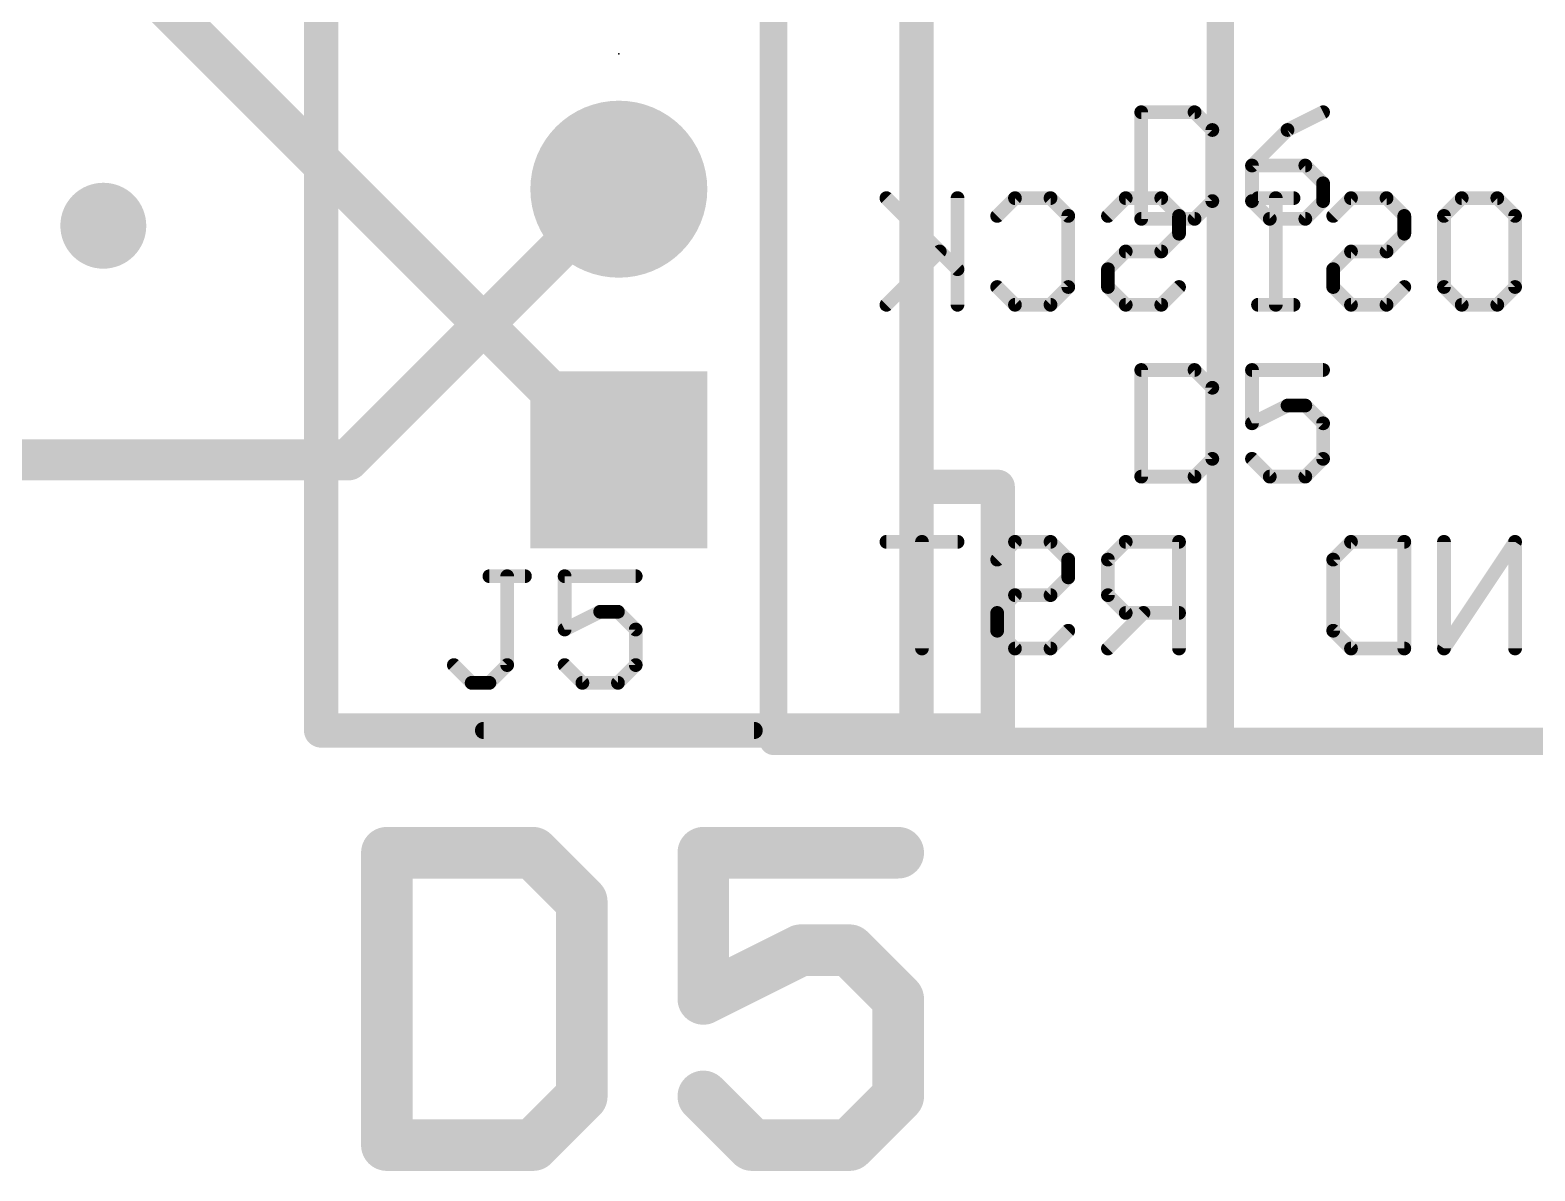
# Model space of a CAD drawing. Extents: x -0.23 to 5.5, y -0.23 to 4.66.
# Drawn here: x 1.9787 to 2.4165, y 0.825 to 1.1569 of the extents above; entities that cross this region are included whole.
import ezdxf

# ---------------------------------------------------------------- set-up
doc = ezdxf.new("R2010")
doc.units = 0
for name, color, linetype in [('1', 14, 'CONTINUOUS'), ('16', 174, 'CONTINUOUS'), ('17', 94, 'CONTINUOUS'), ('18', 94, 'CONTINUOUS'), ('21', 251, 'CONTINUOUS'), ('22', 134, 'CONTINUOUS'), ('23', 178, 'CONTINUOUS'), ('25', 251, 'CONTINUOUS')]:
    doc.layers.add(name, color=color, linetype=linetype)

# ---------------------------------------------------------------- blocks, each defined once
blk = doc.blocks.new('SQUAREP')
blk.add_solid([(-0.5, -0.5), (0.5, -0.5), (-0.5, 0.5), (0.5, 0.5)])
blk = doc.blocks.new('ROUNDP')
at = {"const_width": 0.5}
blk.add_lwpolyline([(0, -0.25, 1), (0, 0.25, 1), (0, -0.25)], format="xyb", dxfattribs=at)
blk = doc.blocks.new('ROUNDV')
at = {"const_width": 0.5}
blk.add_lwpolyline([(0, -0.25, 1), (0, 0.25, 1), (0, -0.25)], format="xyb", dxfattribs=at)

msp = doc.modelspace()

# ---------------------------------------------------------------- linework, layer by layer
at = {"layer": '1', "const_width": 0.012}
msp.add_lwpolyline([(2, 1.18189), (2.15, 1.03189)], dxfattribs=at)
at = {"layer": '1', "const_width": 0.006}
msp.add_lwpolyline([(2.147879, 1.029768, 1), (2.152121, 1.034011)], format="xyb", dxfattribs=at)
at = {"layer": '16', "const_width": 0.012}
for points in [[(2.07126, 1.03189), (2.15, 1.11063)], [(1.675, 1.03189), (2.07126, 1.03189)]]:
    msp.add_lwpolyline(points, dxfattribs=at)
at = {"layer": '16', "const_width": 0.006}
for points in [[(2.152121, 1.108509, 1), (2.147879, 1.112751)], [(2.07126, 1.02889, 1), (2.07126, 1.03489)], [(2.069139, 1.034011, 1), (2.073381, 1.029768)]]:
    msp.add_lwpolyline(points, format="xyb", dxfattribs=at)
at = {"layer": '21'}
for points, const_width in [([(2.063386, 0.95315), (2.063386, 1.34685)], 0.01), ([(2.236614, 1.024016), (2.236614, 1.275984)], 0.01), ([(2.302, 1.133026), (2.302, 1.102)], 0.004), ([(2.317513, 1.133026), (2.302, 1.133026)], 0.004), ([(2.322684, 1.127855), (2.317513, 1.133026)], 0.004), ([(2.354912, 1.133026), (2.34457, 1.127855)], 0.004), ([(2.322684, 1.107171), (2.322684, 1.127855)], 0.004), ([(2.34457, 1.127855), (2.334227, 1.117513)], 0.004), ([(2.334227, 1.117513), (2.334227, 1.107171)], 0.004), ([(2.349741, 1.117513), (2.334227, 1.117513)], 0.004), ([(2.354912, 1.112342), (2.349741, 1.117513)], 0.004), ([(2.354912, 1.107171), (2.354912, 1.112342)], 0.004), ([(2.317513, 1.102), (2.322684, 1.107171)], 0.004), ([(2.334227, 1.107171), (2.339398, 1.102)], 0.004), ([(2.349741, 1.102), (2.354912, 1.107171)], 0.004), ([(2.302, 1.102), (2.317513, 1.102)], 0.004), ([(2.339398, 1.102), (2.349741, 1.102)], 0.004), ([(2.302, 1.058026), (2.302, 1.027)], 0.004), ([(2.317513, 1.058026), (2.302, 1.058026)], 0.004), ([(2.322684, 1.052855), (2.317513, 1.058026)], 0.004), ([(2.354912, 1.058026), (2.334227, 1.058026)], 0.004), ([(2.334227, 1.058026), (2.334227, 1.042513)], 0.004), ([(2.322684, 1.032171), (2.322684, 1.052855)], 0.004), ([(2.334227, 1.042513), (2.34457, 1.047684)], 0.004), ([(2.34457, 1.047684), (2.349741, 1.047684)], 0.004), ([(2.349741, 1.047684), (2.354912, 1.042513)], 0.004), ([(2.354912, 1.042513), (2.354912, 1.032171)], 0.004), ([(2.317513, 1.027), (2.322684, 1.032171)], 0.004), ([(2.339398, 1.027), (2.334227, 1.032171)], 0.004), ([(2.354912, 1.032171), (2.349741, 1.027)], 0.004), ([(2.236614, 0.95315), (2.236614, 1.024016)], 0.01), ([(2.260236, 1.024016), (2.236614, 1.024016)], 0.01), ([(2.260236, 0.95315), (2.260236, 1.024016)], 0.01), ([(2.302, 1.027), (2.317513, 1.027)], 0.004), ([(2.349741, 1.027), (2.339398, 1.027)], 0.004), ([(2.063386, 0.95315), (2.236614, 0.95315)], 0.01), ([(2.11063, 0.95315), (2.18937, 0.95315)], 0.005), ([(2.236614, 0.95315), (2.260236, 0.95315)], 0.01), ([(2.0825, 0.917573), (2.0825, 0.8325)], 0.015), ([(2.125036, 0.917573), (2.0825, 0.917573)], 0.015), ([(2.139215, 0.903394), (2.125036, 0.917573)], 0.015), ([(2.231294, 0.917573), (2.174579, 0.917573)], 0.015), ([(2.174579, 0.917573), (2.174579, 0.875036)], 0.015), ([(2.139215, 0.846679), (2.139215, 0.903394)], 0.015), ([(2.174579, 0.875036), (2.202936, 0.889215)], 0.015), ([(2.202936, 0.889215), (2.217115, 0.889215)], 0.015), ([(2.217115, 0.889215), (2.231294, 0.875036)], 0.015), ([(2.231294, 0.875036), (2.231294, 0.846679)], 0.015), ([(2.125036, 0.8325), (2.139215, 0.846679)], 0.015), ([(2.188757, 0.8325), (2.174579, 0.846679)], 0.015), ([(2.231294, 0.846679), (2.217115, 0.8325)], 0.015), ([(2.0825, 0.8325), (2.125036, 0.8325)], 0.015), ([(2.217115, 0.8325), (2.188757, 0.8325)], 0.015)]:
    msp.add_lwpolyline(points, dxfattribs=dict(at, const_width=const_width))
for points, const_width in [([(2.303, 1.133026, 1), (2.301, 1.133026)], 0.002), ([(2.302, 1.134026, 1), (2.302, 1.132026)], 0.002), ([(2.31822, 1.133734, 1), (2.316806, 1.132319)], 0.002), ([(2.317513, 1.132026, 1), (2.317513, 1.134026)], 0.002), ([(2.355359, 1.132132, 1), (2.354465, 1.133921)], 0.002), ([(2.323684, 1.127855, 1), (2.321684, 1.127855)], 0.002), ([(2.344122, 1.12875, 1), (2.345017, 1.126961)], 0.002), ([(2.345277, 1.127148, 1), (2.343863, 1.128562)], 0.002), ([(2.321977, 1.127148, 1), (2.323391, 1.128562)], 0.002), ([(2.335227, 1.117513, 1), (2.333227, 1.117513)], 0.002), ([(2.334227, 1.118513, 1), (2.334227, 1.116513)], 0.002), ([(2.33352, 1.11822, 1), (2.334935, 1.116806)], 0.002), ([(2.350448, 1.11822, 1), (2.349034, 1.116806)], 0.002), ([(2.349741, 1.116513, 1), (2.349741, 1.118513)], 0.002), ([(2.355912, 1.112342, 1), (2.353912, 1.112342)], 0.002), ([(2.354205, 1.111635, 1), (2.355619, 1.113049)], 0.002), ([(2.321684, 1.107171, 1), (2.323684, 1.107171)], 0.002), ([(2.323391, 1.106464, 1), (2.321977, 1.107878)], 0.002), ([(2.334935, 1.107878, 1), (2.33352, 1.106464)], 0.002), ([(2.333227, 1.107171, 1), (2.335227, 1.107171)], 0.002), ([(2.353912, 1.107171, 1), (2.355912, 1.107171)], 0.002), ([(2.355619, 1.106464, 1), (2.354205, 1.107878)], 0.002), ([(2.302, 1.103, 1), (2.302, 1.101)], 0.002), ([(2.316806, 1.102707, 1), (2.31822, 1.101293)], 0.002), ([(2.317513, 1.101, 1), (2.317513, 1.103)], 0.002), ([(2.339398, 1.103, 1), (2.339398, 1.101)], 0.002), ([(2.338691, 1.101293, 1), (2.340106, 1.102707)], 0.002), ([(2.349034, 1.102707, 1), (2.350448, 1.101293)], 0.002), ([(2.349741, 1.101, 1), (2.349741, 1.103)], 0.002), ([(2.301, 1.102, 1), (2.303, 1.102)], 0.002), ([(2.303, 1.058026, 1), (2.301, 1.058026)], 0.002), ([(2.302, 1.059026, 1), (2.302, 1.057026)], 0.002), ([(2.31822, 1.058734, 1), (2.316806, 1.057319)], 0.002), ([(2.317513, 1.057026, 1), (2.317513, 1.059026)], 0.002), ([(2.334227, 1.059026, 1), (2.334227, 1.057026)], 0.002), ([(2.335227, 1.058026, 1), (2.333227, 1.058026)], 0.002), ([(2.354912, 1.057026, 1), (2.354912, 1.059026)], 0.002), ([(2.323684, 1.052855, 1), (2.321684, 1.052855)], 0.002), ([(2.321977, 1.052148, 1), (2.323391, 1.053562)], 0.002), ([(2.34457, 1.048684, 1), (2.34457, 1.046684)], 0.002), ([(2.345017, 1.04679, 1), (2.344122, 1.048579)], 0.002), ([(2.350448, 1.048391, 1), (2.349034, 1.046977)], 0.002), ([(2.349741, 1.046684, 1), (2.349741, 1.048684)], 0.002), ([(2.33378, 1.043408, 1), (2.334675, 1.041619)], 0.002), ([(2.333227, 1.042513, 1), (2.335227, 1.042513)], 0.002), ([(2.355912, 1.042513, 1), (2.353912, 1.042513)], 0.002), ([(2.354205, 1.041806, 1), (2.355619, 1.04322)], 0.002), ([(2.323391, 1.031464, 1), (2.321977, 1.032878)], 0.002), ([(2.334935, 1.032878, 1), (2.33352, 1.031464)], 0.002), ([(2.355619, 1.031464, 1), (2.354205, 1.032878)], 0.002), ([(2.239114, 1.024016, 1), (2.234114, 1.024016)], 0.005), ([(2.236614, 1.026516, 1), (2.236614, 1.021516)], 0.005), ([(2.262736, 1.024016, 1), (2.257736, 1.024016)], 0.005), ([(2.260236, 1.021516, 1), (2.260236, 1.026516)], 0.005), ([(2.302, 1.028, 1), (2.302, 1.026)], 0.002), ([(2.317513, 1.026, 1), (2.317513, 1.028)], 0.002), ([(2.321684, 1.032171, 1), (2.323684, 1.032171)], 0.002), ([(2.339398, 1.028, 1), (2.339398, 1.026)], 0.002), ([(2.349741, 1.026, 1), (2.349741, 1.028)], 0.002), ([(2.353912, 1.032171, 1), (2.355912, 1.032171)], 0.002), ([(2.234114, 1.024016, 1), (2.239114, 1.024016)], 0.005), ([(2.301, 1.027, 1), (2.303, 1.027)], 0.002), ([(2.316806, 1.027707, 1), (2.31822, 1.026293)], 0.002), ([(2.338691, 1.026293, 1), (2.340106, 1.027707)], 0.002), ([(2.349034, 1.027707, 1), (2.350448, 1.026293)], 0.002), ([(2.063386, 0.95565, 1), (2.063386, 0.95065)], 0.005), ([(2.060886, 0.95315, 1), (2.065886, 0.95315)], 0.005), ([(2.11063, 0.9544, 1), (2.11063, 0.9519)], 0.0025), ([(2.18937, 0.9519, 1), (2.18937, 0.9544)], 0.0025), ([(2.236614, 0.95565, 1), (2.236614, 0.95065)], 0.005), ([(2.234114, 0.95315, 1), (2.239114, 0.95315)], 0.005), ([(2.236614, 0.95065, 1), (2.236614, 0.95565)], 0.005), ([(2.257736, 0.95315, 1), (2.262736, 0.95315)], 0.005), ([(2.260236, 0.95065, 1), (2.260236, 0.95565)], 0.005), ([(2.08625, 0.917573, 1), (2.07875, 0.917573)], 0.0075), ([(2.0825, 0.921323, 1), (2.0825, 0.913823)], 0.0075), ([(2.127688, 0.920224, 1), (2.122385, 0.914921)], 0.0075), ([(2.125036, 0.913823, 1), (2.125036, 0.921323)], 0.0075), ([(2.174579, 0.921323, 1), (2.174579, 0.913823)], 0.0075), ([(2.178329, 0.917573, 1), (2.170829, 0.917573)], 0.0075), ([(2.231294, 0.913823, 1), (2.231294, 0.921323)], 0.0075), ([(2.142965, 0.903394, 1), (2.135465, 0.903394)], 0.0075), ([(2.136563, 0.900742, 1), (2.141867, 0.906045)], 0.0075), ([(2.202936, 0.892965, 1), (2.202936, 0.885465)], 0.0075), ([(2.204613, 0.885861, 1), (2.201259, 0.892569)], 0.0075), ([(2.219767, 0.891867, 1), (2.214463, 0.886563)], 0.0075), ([(2.217115, 0.885465, 1), (2.217115, 0.892965)], 0.0075), ([(2.172902, 0.87839, 1), (2.176256, 0.871682)], 0.0075), ([(2.235044, 0.875036, 1), (2.227544, 0.875036)], 0.0075), ([(2.228642, 0.872385, 1), (2.233945, 0.877688)], 0.0075), ([(2.170829, 0.875036, 1), (2.178329, 0.875036)], 0.0075), ([(2.141867, 0.844027, 1), (2.136563, 0.84933)], 0.0075), ([(2.17723, 0.84933, 1), (2.171927, 0.844027)], 0.0075), ([(2.233945, 0.844027, 1), (2.228642, 0.84933)], 0.0075), ([(2.135465, 0.846679, 1), (2.142965, 0.846679)], 0.0075), ([(2.227544, 0.846679, 1), (2.235044, 0.846679)], 0.0075), ([(2.0825, 0.83625, 1), (2.0825, 0.82875)], 0.0075), ([(2.122385, 0.835152, 1), (2.127688, 0.829848)], 0.0075), ([(2.125036, 0.82875, 1), (2.125036, 0.83625)], 0.0075), ([(2.188757, 0.83625, 1), (2.188757, 0.82875)], 0.0075), ([(2.186106, 0.829848, 1), (2.191409, 0.835152)], 0.0075), ([(2.214463, 0.835152, 1), (2.219767, 0.829848)], 0.0075), ([(2.217115, 0.82875, 1), (2.217115, 0.83625)], 0.0075), ([(2.07875, 0.8325, 1), (2.08625, 0.8325)], 0.0075)]:
    msp.add_lwpolyline(points, format="xyb", dxfattribs=dict(at, const_width=const_width))
at = {"layer": '22'}
for points, const_width in [([(2.195, 0.95), (2.195, 1.25)], 0.008), ([(2.325, 1.25), (2.325, 0.95)], 0.008), ([(2.248545, 1.087342), (2.227861, 1.108026)], 0.004), ([(2.248545, 1.108026), (2.248545, 1.077)], 0.004), ([(2.260088, 1.102855), (2.265259, 1.108026)], 0.004), ([(2.265259, 1.108026), (2.275602, 1.108026)], 0.004), ([(2.275602, 1.108026), (2.280773, 1.102855)], 0.004), ([(2.292316, 1.102855), (2.297487, 1.108026)], 0.004), ([(2.297487, 1.108026), (2.307829, 1.108026)], 0.004), ([(2.307829, 1.108026), (2.313, 1.102855)], 0.004), ([(2.346318, 1.108026), (2.335975, 1.108026)], 0.004), ([(2.341147, 1.077), (2.341147, 1.108026)], 0.004), ([(2.357861, 1.102855), (2.363032, 1.108026)], 0.004), ([(2.363032, 1.108026), (2.373374, 1.108026)], 0.004), ([(2.373374, 1.108026), (2.378545, 1.102855)], 0.004), ([(2.390088, 1.102855), (2.395259, 1.108026)], 0.004), ([(2.395259, 1.108026), (2.405602, 1.108026)], 0.004), ([(2.405602, 1.108026), (2.410773, 1.102855)], 0.004), ([(2.280773, 1.102855), (2.280773, 1.082171)], 0.004), ([(2.313, 1.102855), (2.313, 1.097684)], 0.004), ([(2.378545, 1.102855), (2.378545, 1.097684)], 0.004), ([(2.390088, 1.082171), (2.390088, 1.102855)], 0.004), ([(2.410773, 1.102855), (2.410773, 1.082171)], 0.004), ([(2.313, 1.097684), (2.307829, 1.092513)], 0.004), ([(2.378545, 1.097684), (2.373374, 1.092513)], 0.004), ([(2.243374, 1.092513), (2.227861, 1.077)], 0.004), ([(2.297487, 1.092513), (2.292316, 1.087342)], 0.004), ([(2.307829, 1.092513), (2.297487, 1.092513)], 0.004), ([(2.363032, 1.092513), (2.357861, 1.087342)], 0.004), ([(2.373374, 1.092513), (2.363032, 1.092513)], 0.004), ([(2.292316, 1.087342), (2.292316, 1.082171)], 0.004), ([(2.357861, 1.087342), (2.357861, 1.082171)], 0.004), ([(2.265259, 1.077), (2.260088, 1.082171)], 0.004), ([(2.280773, 1.082171), (2.275602, 1.077)], 0.004), ([(2.292316, 1.082171), (2.297487, 1.077)], 0.004), ([(2.307829, 1.077), (2.313, 1.082171)], 0.004), ([(2.357861, 1.082171), (2.363032, 1.077)], 0.004), ([(2.373374, 1.077), (2.378545, 1.082171)], 0.004), ([(2.395259, 1.077), (2.390088, 1.082171)], 0.004), ([(2.410773, 1.082171), (2.405602, 1.077)], 0.004), ([(2.275602, 1.077), (2.265259, 1.077)], 0.004), ([(2.297487, 1.077), (2.307829, 1.077)], 0.004), ([(2.346318, 1.077), (2.335975, 1.077)], 0.004), ([(2.363032, 1.077), (2.373374, 1.077)], 0.004), ([(2.405602, 1.077), (2.395259, 1.077)], 0.004), ([(2.248545, 1.008026), (2.227861, 1.008026)], 0.004), ([(2.238203, 0.977), (2.238203, 1.008026)], 0.004), ([(2.260088, 1.002855), (2.265259, 1.008026)], 0.004), ([(2.265259, 1.008026), (2.275602, 1.008026)], 0.004), ([(2.275602, 1.008026), (2.280773, 1.002855)], 0.004), ([(2.297487, 1.008026), (2.292316, 1.002855)], 0.004), ([(2.313, 1.008026), (2.297487, 1.008026)], 0.004), ([(2.313, 0.977), (2.313, 1.008026)], 0.004), ([(2.357861, 1.002855), (2.363032, 1.008026)], 0.004), ([(2.363032, 1.008026), (2.378545, 1.008026)], 0.004), ([(2.378545, 1.008026), (2.378545, 0.977)], 0.004), ([(2.410773, 1.008026), (2.390088, 0.977)], 0.004), ([(2.390088, 0.977), (2.390088, 1.008026)], 0.004), ([(2.410773, 0.977), (2.410773, 1.008026)], 0.004), ([(2.280773, 1.002855), (2.280773, 0.997684)], 0.004), ([(2.292316, 1.002855), (2.292316, 0.992513)], 0.004), ([(2.357861, 0.982171), (2.357861, 1.002855)], 0.004), ([(2.280773, 0.997684), (2.275602, 0.992513)], 0.004), ([(2.265259, 0.992513), (2.260088, 0.987342)], 0.004), ([(2.275602, 0.992513), (2.265259, 0.992513)], 0.004), ([(2.292316, 0.992513), (2.297487, 0.987342)], 0.004), ([(2.260088, 0.987342), (2.260088, 0.982171)], 0.004), ([(2.302658, 0.987342), (2.292316, 0.977)], 0.004), ([(2.297487, 0.987342), (2.313, 0.987342)], 0.004), ([(2.260088, 0.982171), (2.265259, 0.977)], 0.004), ([(2.275602, 0.977), (2.280773, 0.982171)], 0.004), ([(2.363032, 0.977), (2.357861, 0.982171)], 0.004), ([(2.265259, 0.977), (2.275602, 0.977)], 0.004), ([(2.378545, 0.977), (2.363032, 0.977)], 0.004), ([(2.325, 0.95), (2.195, 0.95)], 0.008), ([(2.325, 0.95), (2.455, 0.95)], 0.008)]:
    msp.add_lwpolyline(points, dxfattribs=dict(at, const_width=const_width))
for points, const_width in [([(2.228568, 1.108734, 1), (2.227154, 1.107319)], 0.002), ([(2.249545, 1.108026, 1), (2.247545, 1.108026)], 0.002), ([(2.265259, 1.109026, 1), (2.265259, 1.107026)], 0.002), ([(2.265966, 1.107319, 1), (2.264552, 1.108734)], 0.002), ([(2.276309, 1.108734, 1), (2.274894, 1.107319)], 0.002), ([(2.275602, 1.107026, 1), (2.275602, 1.109026)], 0.002), ([(2.297487, 1.109026, 1), (2.297487, 1.107026)], 0.002), ([(2.298194, 1.107319, 1), (2.29678, 1.108734)], 0.002), ([(2.308536, 1.108734, 1), (2.307122, 1.107319)], 0.002), ([(2.307829, 1.107026, 1), (2.307829, 1.109026)], 0.002), ([(2.335975, 1.109026, 1), (2.335975, 1.107026)], 0.002), ([(2.342147, 1.108026, 1), (2.340147, 1.108026)], 0.002), ([(2.346318, 1.107026, 1), (2.346318, 1.109026)], 0.002), ([(2.363032, 1.109026, 1), (2.363032, 1.107026)], 0.002), ([(2.363739, 1.107319, 1), (2.362325, 1.108734)], 0.002), ([(2.374081, 1.108734, 1), (2.372667, 1.107319)], 0.002), ([(2.373374, 1.107026, 1), (2.373374, 1.109026)], 0.002), ([(2.395259, 1.109026, 1), (2.395259, 1.107026)], 0.002), ([(2.395966, 1.107319, 1), (2.394552, 1.108734)], 0.002), ([(2.406309, 1.108734, 1), (2.404894, 1.107319)], 0.002), ([(2.405602, 1.107026, 1), (2.405602, 1.109026)], 0.002), ([(2.259381, 1.103562, 1), (2.260795, 1.102148)], 0.002), ([(2.281773, 1.102855, 1), (2.279773, 1.102855)], 0.002), ([(2.280065, 1.102148, 1), (2.28148, 1.103562)], 0.002), ([(2.291609, 1.103562, 1), (2.293023, 1.102148)], 0.002), ([(2.314, 1.102855, 1), (2.312, 1.102855)], 0.002), ([(2.312293, 1.102148, 1), (2.313707, 1.103562)], 0.002), ([(2.357154, 1.103562, 1), (2.358568, 1.102148)], 0.002), ([(2.379545, 1.102855, 1), (2.377545, 1.102855)], 0.002), ([(2.377838, 1.102148, 1), (2.379252, 1.103562)], 0.002), ([(2.391088, 1.102855, 1), (2.389088, 1.102855)], 0.002), ([(2.389381, 1.103562, 1), (2.390795, 1.102148)], 0.002), ([(2.411773, 1.102855, 1), (2.409773, 1.102855)], 0.002), ([(2.410065, 1.102148, 1), (2.41148, 1.103562)], 0.002), ([(2.313707, 1.096977, 1), (2.312293, 1.098391)], 0.002), ([(2.379252, 1.096977, 1), (2.377838, 1.098391)], 0.002), ([(2.312, 1.097684, 1), (2.314, 1.097684)], 0.002), ([(2.377545, 1.097684, 1), (2.379545, 1.097684)], 0.002), ([(2.244081, 1.091806, 1), (2.242667, 1.09322)], 0.002), ([(2.297487, 1.093513, 1), (2.297487, 1.091513)], 0.002), ([(2.298194, 1.091806, 1), (2.29678, 1.09322)], 0.002), ([(2.307122, 1.09322, 1), (2.308536, 1.091806)], 0.002), ([(2.307829, 1.091513, 1), (2.307829, 1.093513)], 0.002), ([(2.363032, 1.093513, 1), (2.363032, 1.091513)], 0.002), ([(2.363739, 1.091806, 1), (2.362325, 1.09322)], 0.002), ([(2.372667, 1.09322, 1), (2.374081, 1.091806)], 0.002), ([(2.373374, 1.091513, 1), (2.373374, 1.093513)], 0.002), ([(2.247838, 1.086635, 1), (2.249252, 1.088049)], 0.002), ([(2.293316, 1.087342, 1), (2.291316, 1.087342)], 0.002), ([(2.291609, 1.088049, 1), (2.293023, 1.086635)], 0.002), ([(2.358861, 1.087342, 1), (2.356861, 1.087342)], 0.002), ([(2.357154, 1.088049, 1), (2.358568, 1.086635)], 0.002), ([(2.260795, 1.082878, 1), (2.259381, 1.081464)], 0.002), ([(2.279773, 1.082171, 1), (2.281773, 1.082171)], 0.002), ([(2.28148, 1.081464, 1), (2.280065, 1.082878)], 0.002), ([(2.293023, 1.082878, 1), (2.291609, 1.081464)], 0.002), ([(2.291316, 1.082171, 1), (2.293316, 1.082171)], 0.002), ([(2.313707, 1.081464, 1), (2.312293, 1.082878)], 0.002), ([(2.358568, 1.082878, 1), (2.357154, 1.081464)], 0.002), ([(2.356861, 1.082171, 1), (2.358861, 1.082171)], 0.002), ([(2.379252, 1.081464, 1), (2.377838, 1.082878)], 0.002), ([(2.390795, 1.082878, 1), (2.389381, 1.081464)], 0.002), ([(2.389088, 1.082171, 1), (2.391088, 1.082171)], 0.002), ([(2.409773, 1.082171, 1), (2.411773, 1.082171)], 0.002), ([(2.41148, 1.081464, 1), (2.410065, 1.082878)], 0.002), ([(2.227154, 1.077707, 1), (2.228568, 1.076293)], 0.002), ([(2.247545, 1.077, 1), (2.249545, 1.077)], 0.002), ([(2.265259, 1.078, 1), (2.265259, 1.076)], 0.002), ([(2.264552, 1.076293, 1), (2.265966, 1.077707)], 0.002), ([(2.274894, 1.077707, 1), (2.276309, 1.076293)], 0.002), ([(2.275602, 1.076, 1), (2.275602, 1.078)], 0.002), ([(2.297487, 1.078, 1), (2.297487, 1.076)], 0.002), ([(2.29678, 1.076293, 1), (2.298194, 1.077707)], 0.002), ([(2.307122, 1.077707, 1), (2.308536, 1.076293)], 0.002), ([(2.307829, 1.076, 1), (2.307829, 1.078)], 0.002), ([(2.335975, 1.078, 1), (2.335975, 1.076)], 0.002), ([(2.340147, 1.077, 1), (2.342147, 1.077)], 0.002), ([(2.346318, 1.076, 1), (2.346318, 1.078)], 0.002), ([(2.363032, 1.078, 1), (2.363032, 1.076)], 0.002), ([(2.362325, 1.076293, 1), (2.363739, 1.077707)], 0.002), ([(2.372667, 1.077707, 1), (2.374081, 1.076293)], 0.002), ([(2.373374, 1.076, 1), (2.373374, 1.078)], 0.002), ([(2.395259, 1.078, 1), (2.395259, 1.076)], 0.002), ([(2.394552, 1.076293, 1), (2.395966, 1.077707)], 0.002), ([(2.404894, 1.077707, 1), (2.406309, 1.076293)], 0.002), ([(2.405602, 1.076, 1), (2.405602, 1.078)], 0.002), ([(2.227861, 1.009026, 1), (2.227861, 1.007026)], 0.002), ([(2.239203, 1.008026, 1), (2.237203, 1.008026)], 0.002), ([(2.248545, 1.007026, 1), (2.248545, 1.009026)], 0.002), ([(2.265259, 1.009026, 1), (2.265259, 1.007026)], 0.002), ([(2.265966, 1.007319, 1), (2.264552, 1.008734)], 0.002), ([(2.276309, 1.008734, 1), (2.274894, 1.007319)], 0.002), ([(2.275602, 1.007026, 1), (2.275602, 1.009026)], 0.002), ([(2.297487, 1.009026, 1), (2.297487, 1.007026)], 0.002), ([(2.298194, 1.007319, 1), (2.29678, 1.008734)], 0.002), ([(2.314, 1.008026, 1), (2.312, 1.008026)], 0.002), ([(2.313, 1.007026, 1), (2.313, 1.009026)], 0.002), ([(2.363032, 1.009026, 1), (2.363032, 1.007026)], 0.002), ([(2.363739, 1.007319, 1), (2.362325, 1.008734)], 0.002), ([(2.379545, 1.008026, 1), (2.377545, 1.008026)], 0.002), ([(2.378545, 1.007026, 1), (2.378545, 1.009026)], 0.002), ([(2.391088, 1.008026, 1), (2.389088, 1.008026)], 0.002), ([(2.411773, 1.008026, 1), (2.409773, 1.008026)], 0.002), ([(2.411605, 1.007472, 1), (2.40994, 1.008581)], 0.002), ([(2.259381, 1.003562, 1), (2.260795, 1.002148)], 0.002), ([(2.281773, 1.002855, 1), (2.279773, 1.002855)], 0.002), ([(2.280065, 1.002148, 1), (2.28148, 1.003562)], 0.002), ([(2.293316, 1.002855, 1), (2.291316, 1.002855)], 0.002), ([(2.291609, 1.003562, 1), (2.293023, 1.002148)], 0.002), ([(2.358861, 1.002855, 1), (2.356861, 1.002855)], 0.002), ([(2.357154, 1.003562, 1), (2.358568, 1.002148)], 0.002), ([(2.279773, 0.997684, 1), (2.281773, 0.997684)], 0.002), ([(2.28148, 0.996977, 1), (2.280065, 0.998391)], 0.002), ([(2.265259, 0.993513, 1), (2.265259, 0.991513)], 0.002), ([(2.265966, 0.991806, 1), (2.264552, 0.99322)], 0.002), ([(2.274894, 0.99322, 1), (2.276309, 0.991806)], 0.002), ([(2.275602, 0.991513, 1), (2.275602, 0.993513)], 0.002), ([(2.293023, 0.99322, 1), (2.291609, 0.991806)], 0.002), ([(2.291316, 0.992513, 1), (2.293316, 0.992513)], 0.002), ([(2.261088, 0.987342, 1), (2.259088, 0.987342)], 0.002), ([(2.259381, 0.988049, 1), (2.260795, 0.986635)], 0.002), ([(2.297487, 0.988342, 1), (2.297487, 0.986342)], 0.002), ([(2.29678, 0.986635, 1), (2.298194, 0.988049)], 0.002), ([(2.303365, 0.986635, 1), (2.301951, 0.988049)], 0.002), ([(2.313, 0.986342, 1), (2.313, 0.988342)], 0.002), ([(2.260795, 0.982878, 1), (2.259381, 0.981464)], 0.002), ([(2.259088, 0.982171, 1), (2.261088, 0.982171)], 0.002), ([(2.28148, 0.981464, 1), (2.280065, 0.982878)], 0.002), ([(2.358568, 0.982878, 1), (2.357154, 0.981464)], 0.002), ([(2.356861, 0.982171, 1), (2.358861, 0.982171)], 0.002), ([(2.237203, 0.977, 1), (2.239203, 0.977)], 0.002), ([(2.265259, 0.978, 1), (2.265259, 0.976)], 0.002), ([(2.264552, 0.976293, 1), (2.265966, 0.977707)], 0.002), ([(2.274894, 0.977707, 1), (2.276309, 0.976293)], 0.002), ([(2.275602, 0.976, 1), (2.275602, 0.978)], 0.002), ([(2.291609, 0.977707, 1), (2.293023, 0.976293)], 0.002), ([(2.312, 0.977, 1), (2.314, 0.977)], 0.002), ([(2.363032, 0.978, 1), (2.363032, 0.976)], 0.002), ([(2.362325, 0.976293, 1), (2.363739, 0.977707)], 0.002), ([(2.377545, 0.977, 1), (2.379545, 0.977)], 0.002), ([(2.378545, 0.976, 1), (2.378545, 0.978)], 0.002), ([(2.389256, 0.977555, 1), (2.39092, 0.976445)], 0.002), ([(2.389088, 0.977, 1), (2.391088, 0.977)], 0.002), ([(2.409773, 0.977, 1), (2.411773, 0.977)], 0.002), ([(2.195, 0.952, 1), (2.195, 0.948)], 0.004), ([(2.193, 0.95, 1), (2.197, 0.95)], 0.004), ([(2.325, 0.952, 1), (2.325, 0.948)], 0.004), ([(2.323, 0.95, 1), (2.327, 0.95)], 0.004), ([(2.325, 0.948, 1), (2.325, 0.952)], 0.004)]:
    msp.add_lwpolyline(points, format="xyb", dxfattribs=dict(at, const_width=const_width))
at = {"layer": '23'}
msp.add_point((2.15, 1.15), dxfattribs=at)
at = {"layer": '25', "const_width": 0.004}
for points in [[(2.112342, 0.998026), (2.122684, 0.998026)], [(2.117513, 0.972171), (2.117513, 0.998026)], [(2.154912, 0.998026), (2.134227, 0.998026)], [(2.134227, 0.998026), (2.134227, 0.982513)], [(2.134227, 0.982513), (2.14457, 0.987684)], [(2.14457, 0.987684), (2.149741, 0.987684)], [(2.149741, 0.987684), (2.154912, 0.982513)], [(2.154912, 0.982513), (2.154912, 0.972171)], [(2.102, 0.972171), (2.107171, 0.967)], [(2.112342, 0.967), (2.117513, 0.972171)], [(2.139398, 0.967), (2.134227, 0.972171)], [(2.154912, 0.972171), (2.149741, 0.967)], [(2.107171, 0.967), (2.112342, 0.967)], [(2.149741, 0.967), (2.139398, 0.967)]]:
    msp.add_lwpolyline(points, dxfattribs=at)
at = {"layer": '25', "const_width": 0.002}
for points in [[(2.112342, 0.999026, 1), (2.112342, 0.997026)], [(2.118513, 0.998026, 1), (2.116513, 0.998026)], [(2.122684, 0.997026, 1), (2.122684, 0.999026)], [(2.134227, 0.999026, 1), (2.134227, 0.997026)], [(2.135227, 0.998026, 1), (2.133227, 0.998026)], [(2.154912, 0.997026, 1), (2.154912, 0.999026)], [(2.14457, 0.988684, 1), (2.14457, 0.986684)], [(2.145017, 0.98679, 1), (2.144122, 0.988579)], [(2.150448, 0.988391, 1), (2.149034, 0.986977)], [(2.149741, 0.986684, 1), (2.149741, 0.988684)], [(2.13378, 0.983408, 1), (2.134675, 0.981619)], [(2.133227, 0.982513, 1), (2.135227, 0.982513)], [(2.155912, 0.982513, 1), (2.153912, 0.982513)], [(2.154205, 0.981806, 1), (2.155619, 0.98322)], [(2.102707, 0.972878, 1), (2.101293, 0.971464)], [(2.116513, 0.972171, 1), (2.118513, 0.972171)], [(2.11822, 0.971464, 1), (2.116806, 0.972878)], [(2.134935, 0.972878, 1), (2.13352, 0.971464)], [(2.153912, 0.972171, 1), (2.155912, 0.972171)], [(2.155619, 0.971464, 1), (2.154205, 0.972878)], [(2.107171, 0.968, 1), (2.107171, 0.966)], [(2.106464, 0.966293, 1), (2.107878, 0.967707)], [(2.111635, 0.967707, 1), (2.113049, 0.966293)], [(2.112342, 0.966, 1), (2.112342, 0.968)], [(2.139398, 0.968, 1), (2.139398, 0.966)], [(2.138691, 0.966293, 1), (2.140106, 0.967707)], [(2.149034, 0.967707, 1), (2.150448, 0.966293)], [(2.149741, 0.966, 1), (2.149741, 0.968)]]:
    msp.add_lwpolyline(points, format="xyb", dxfattribs=at)

# ---------------------------------------------------------------- block references
at = {"layer": '17', "xscale": 0.051496, "yscale": 0.051496, "rotation": 90}
for name, p in [('ROUNDP', (2.15, 1.11063)), ('ROUNDP', (2.15, 1.11063)), ('SQUAREP', (2.15, 1.03189)), ('SQUAREP', (2.15, 1.03189))]:
    msp.add_blockref(name, p, dxfattribs=at)
at = {"layer": '18', "xscale": 0.025, "yscale": 0.025}
msp.add_blockref('ROUNDV', (2, 1.1), dxfattribs=at)
msp.add_blockref('ROUNDV', (2, 1.1), dxfattribs=at)

doc.saveas('drawing.dxf')
